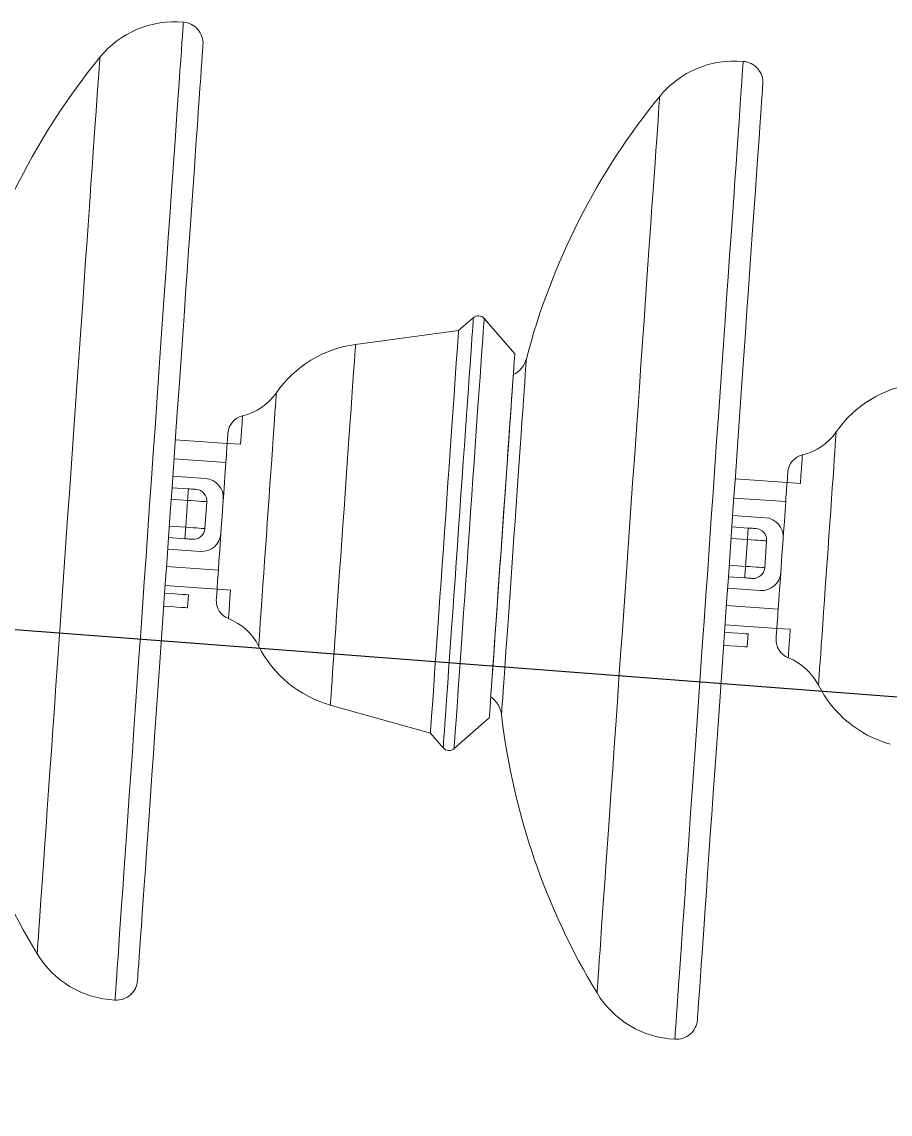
# Model space of a CAD drawing. Header units: millimetres. Extents: x 1587714 to 3094800, y -694377 to -413614.
# Drawn here: x 2257200.1 to 2257426, y -551106.3 to -550822.1 of the extents above; entities that cross this region are included whole.
import ezdxf

# ---------------------------------------------------------------- set-up
doc = ezdxf.new("R2010")
doc.units = ezdxf.units.MM

# ---------------------------------------------------------------- blocks, each defined once
blk = doc.blocks.new('poste RT1 vista lateral')
at = {"color": 7, "linetype": 'Continuous', "lineweight": 15}
for p, q in [((929.8599, 7846.5426), (926.0327, 7843.2152)), ((940.6474, 7837.1813), (932.6814, 7846.3452)), ((926.0327, 7843.2152), (899.2196, 7839.5989)), ((852.3521, 7814.811), (865.8388, 7813.8678)), ((869.3215, 7813.6237), (865.8388, 7813.8678)), ((865.4901, 7808.8801), (865.325, 7806.5188)), ((851.6877, 7805.3095), (860.1866, 7804.7154)), ((997.9965, 7804.6267), (1011.4832, 7803.6835)), ((1014.9659, 7803.4394), (1011.4832, 7803.6835)), ((851.4785, 7802.3169), (855.7377, 7802.0184)), ((855.5284, 7799.0258), (855.0401, 7792.043)), ((860.5163, 7798.6777), (860.028, 7791.6939)), ((1011.1344, 7798.6958), (1010.9693, 7796.3345)), ((997.3321, 7795.1252), (1005.831, 7794.5302)), ((854.8309, 7789.0503), (850.5716, 7789.3479)), ((997.1228, 7792.1317), (1001.3821, 7791.8341)), ((1001.1728, 7788.8415), (1000.6845, 7781.8587)), ((1006.1606, 7788.4924), (1005.6723, 7781.5096)), ((850.3624, 7786.3553), (858.8612, 7785.7611)), ((863.5334, 7780.8993), (863.6985, 7783.2596)), ((1000.4752, 7778.8661), (996.216, 7779.1636)), ((863.1846, 7775.9106), (849.698, 7776.8538)), ((863.1846, 7775.9106), (866.6673, 7775.6674)), ((996.0067, 7776.171), (1004.5056, 7775.5768)), ((855.4853, 7771.0822), (855.7228, 7774.4772)), ((1009.1778, 7770.714), (1009.3429, 7773.0753)), ((1008.829, 7765.7263), (995.3423, 7766.6695)), ((1001.1297, 7760.8979), (1001.3671, 7764.293)), ((1008.829, 7765.7263), (1012.3117, 7765.4831)), ((892.6595, 7745.785), (918.7083, 7738.4713)), ((924.8567, 7734.4468), (934.0205, 7742.4128)), ((918.7083, 7738.4713), (922.0352, 7734.6442))]:
    blk.add_line(p, q, dxfattribs=at)
at = {"color": 8, "linetype": 'Continuous', "lineweight": 15}
for p, q in [((865.4901, 7808.8801), (852.0034, 7809.8233)), ((855.5284, 7799.0258), (851.2693, 7799.3243)), ((1011.1344, 7798.6958), (997.6477, 7799.638)), ((850.7809, 7792.3405), (855.0401, 7792.043)), ((1001.1728, 7788.8415), (996.9136, 7789.139)), ((850.0468, 7781.8415), (863.5334, 7780.8993)), ((996.4253, 7782.1562), (1000.6845, 7781.8587)), ((995.6911, 7771.6572), (1009.1778, 7770.714))]:
    blk.add_line(p, q, dxfattribs=at)
at = {"color": 5, "linetype": 'Continuous', "lineweight": 15, "flags": 128}
for points in [[(836.6423, 7669.0152), (836.6547, 7669.1926), (836.6918, 7669.7237), (836.7536, 7670.6078), (836.8399, 7671.8419), (836.9504, 7673.4221), (837.0849, 7675.3447), (837.2429, 7677.6049), (837.424, 7680.1951), (837.6278, 7683.1086), (837.8536, 7686.3377), (838.1008, 7689.873), (838.3687, 7693.7048), (838.6566, 7697.8219), (838.9637, 7702.2135), (839.2891, 7706.8665), (839.6319, 7711.7693), (839.9912, 7716.9077), (840.366, 7722.2664), (840.7551, 7727.8321), (841.1576, 7733.5875), (841.5723, 7739.5175), (841.998, 7745.6057), (842.4336, 7751.8351), (842.8779, 7758.1885), (843.3296, 7764.6477), (843.7874, 7771.1947), (844.25, 7777.8113), (844.7163, 7784.4794), (845.1849, 7791.1799), (845.6544, 7797.8947), (846.1236, 7804.6057), (846.5912, 7811.2919), (847.0559, 7817.9371), (847.5163, 7824.5213), (847.9712, 7831.0263), (848.4193, 7837.435), (848.8594, 7843.7283), (849.2902, 7849.889), (849.7106, 7855.9), (850.1193, 7861.7451), (850.5153, 7867.408), (850.8973, 7872.8716), (851.2645, 7878.1226), (851.6156, 7883.1446), (851.9499, 7887.9244), (852.2663, 7892.4487), (852.5638, 7896.704), (852.8419, 7900.6798), (853.0995, 7904.3648), (853.3361, 7907.7475), (853.5509, 7910.8202), (853.7434, 7913.5735), (853.9131, 7915.9997), (854.0593, 7918.0911), (854.1819, 7919.8439), (854.2804, 7921.2515), (854.3544, 7922.3111), (854.4039, 7923.0187), (854.4287, 7923.3725), (854.4318, 7923.4173)], [(842.514, 7674.1183), (842.5264, 7674.2966), (842.5639, 7674.8316), (842.6261, 7675.7214), (842.7129, 7676.9631), (842.8242, 7678.5548), (842.9595, 7680.4888), (843.1184, 7682.7624), (843.3006, 7685.3669), (843.5054, 7688.2966), (843.7322, 7691.54), (843.9805, 7695.0905), (844.2494, 7698.9367), (844.5382, 7703.0661), (844.8461, 7707.4683), (845.172, 7712.1298), (845.5151, 7717.0365), (845.8744, 7722.1739), (846.2488, 7727.5279), (846.6371, 7733.0821), (847.0384, 7738.8203), (847.4513, 7744.7255), (847.8748, 7750.7813), (848.3074, 7756.9687), (848.7481, 7763.2706), (849.1954, 7769.6669), (849.6481, 7776.1414), (850.1049, 7782.6731), (850.5643, 7789.243), (851.0251, 7795.8319), (851.4859, 7802.4218), (851.9453, 7808.9917), (852.402, 7815.5234), (852.8547, 7821.9969), (853.302, 7828.3942), (853.7427, 7834.6961), (854.1753, 7840.8835), (854.5988, 7846.9393), (855.0118, 7852.8445), (855.413, 7858.5827), (855.8014, 7864.1369), (856.1758, 7869.4909), (856.535, 7874.6283), (856.8782, 7879.535), (857.2041, 7884.1965), (857.5119, 7888.5987), (857.8007, 7892.7281), (858.0696, 7896.5743), (858.3179, 7900.1248), (858.5447, 7903.3682), (858.7496, 7906.2979), (858.9317, 7908.9024), (859.0906, 7911.176), (859.2259, 7913.11), (859.3372, 7914.7017), (859.4241, 7915.9434), (859.4863, 7916.8332), (859.5237, 7917.3682), (859.5362, 7917.5465)], [(982.2866, 7658.8309), (982.299, 7659.0083), (982.3362, 7659.5395), (982.398, 7660.4226), (982.4842, 7661.6566), (982.5948, 7663.2378), (982.7293, 7665.1604), (982.8873, 7667.4206), (983.0684, 7670.0108), (983.2721, 7672.9243), (983.4979, 7676.1534), (983.7452, 7679.6887), (984.0131, 7683.5196), (984.301, 7687.6376), (984.6081, 7692.0292), (984.9335, 7696.6822), (985.2763, 7701.5851), (985.6356, 7706.7235), (986.0103, 7712.0821), (986.3995, 7717.6468), (986.8019, 7723.4032), (987.2167, 7729.3332), (987.6424, 7735.4214), (988.078, 7741.6508), (988.5222, 7748.0042), (988.9739, 7754.4634), (989.4317, 7761.0104), (989.8944, 7767.627), (990.3607, 7774.2951), (990.8292, 7780.9956), (991.2988, 7787.7104), (991.768, 7794.4205), (992.2356, 7801.1076), (992.7002, 7807.7528), (993.1607, 7814.337), (993.6156, 7820.842), (994.0637, 7827.2498), (994.5037, 7833.544), (994.9346, 7839.7048), (995.3549, 7845.7158), (995.7637, 7851.5608), (996.1596, 7857.2237), (996.5417, 7862.6873), (996.9088, 7867.9383), (997.26, 7872.9603), (997.5942, 7877.7392), (997.9106, 7882.2634), (998.2082, 7886.5197), (998.4862, 7890.4955), (998.7438, 7894.1805), (998.9805, 7897.5632), (999.1953, 7900.636), (999.3878, 7903.3892), (999.5574, 7905.8144), (999.7037, 7907.9068), (999.8263, 7909.6596), (999.9247, 7911.0672), (999.9988, 7912.1258), (1000.0483, 7912.8344), (1000.073, 7913.1882), (1000.0761, 7913.233)], [(988.1583, 7663.933), (988.1708, 7664.1123), (988.2082, 7664.6473), (988.2705, 7665.5371), (988.3573, 7666.7788), (988.4685, 7668.3695), (988.6038, 7670.3045), (988.7628, 7672.5781), (988.945, 7675.1826), (989.1498, 7678.1113), (989.3766, 7681.3557), (989.6249, 7684.9062), (989.8938, 7688.7515), (990.1826, 7692.8818), (990.4904, 7697.284), (990.8164, 7701.9446), (991.1594, 7706.8512), (991.5187, 7711.9896), (991.8931, 7717.3436), (992.2815, 7722.8978), (992.6828, 7728.636), (993.0957, 7734.5412), (993.5191, 7740.597), (993.9518, 7746.7844), (994.3925, 7753.0863), (994.8398, 7759.4826), (995.2925, 7765.9571), (995.7492, 7772.4879), (996.2086, 7779.0587), (996.6694, 7785.6476), (997.1302, 7792.2375), (997.5897, 7798.8074), (998.0463, 7805.3391), (998.499, 7811.8126), (998.9464, 7818.2099), (999.387, 7824.5118), (999.8197, 7830.6992), (1000.2431, 7836.7541), (1000.6561, 7842.6602), (1001.0573, 7848.3984), (1001.4458, 7853.9526), (1001.8202, 7859.3066), (1002.1794, 7864.444), (1002.5225, 7869.3507), (1002.8485, 7874.0122), (1003.1563, 7878.4144), (1003.445, 7882.5438), (1003.714, 7886.39), (1003.9622, 7889.9395), (1004.1891, 7893.1839), (1004.3939, 7896.1127), (1004.576, 7898.7181), (1004.735, 7900.9907), (1004.8703, 7902.9257), (1004.9815, 7904.5165), (1005.0684, 7905.7591), (1005.1307, 7906.6489), (1005.168, 7907.1839), (1005.1805, 7907.3622)], [(937.1972, 7743.2787), (937.2095, 7743.4552), (937.2464, 7743.9826), (937.3075, 7744.8571), (937.3924, 7746.0711), (937.5005, 7747.617), (937.631, 7749.4824), (937.7827, 7751.653), (937.9547, 7754.1115), (938.1455, 7756.8409), (938.3537, 7759.8183), (938.5778, 7763.0227), (938.816, 7766.4301), (939.0665, 7770.0121), (939.3275, 7773.7448), (939.5969, 7777.5967), (939.8726, 7781.5402), (940.1527, 7785.5446), (940.4349, 7789.5806), (940.717, 7793.6156), (940.9971, 7797.6201), (941.2729, 7801.5635), (941.5422, 7805.4163), (941.8032, 7809.1481), (942.0537, 7812.731), (942.2919, 7816.1376), (942.516, 7819.3419), (942.7242, 7822.3202), (942.9151, 7825.0487), (943.087, 7827.5082), (943.2388, 7829.6778), (943.3692, 7831.5432), (943.4773, 7833.0891), (943.5622, 7834.3031), (943.6234, 7835.1777), (943.6602, 7835.705), (943.6725, 7835.8815)]]:
    blk.add_lwpolyline(points, dxfattribs=at)
at = {"color": 8, "linetype": 'Continuous', "lineweight": 15, "flags": 128}
for points in [[(816.3952, 7681.0563), (816.4076, 7681.2327), (816.4448, 7681.7639), (816.5065, 7682.647), (816.5926, 7683.8791), (816.703, 7685.4565), (816.8371, 7687.3753), (816.9947, 7689.6288), (817.1753, 7692.2104), (817.3782, 7695.1125), (817.6029, 7698.3263), (817.8487, 7701.8416), (818.1149, 7705.6477), (818.4006, 7709.7342), (818.705, 7714.0868), (819.0271, 7718.694), (819.3661, 7723.5405), (819.7208, 7728.6122), (820.0901, 7733.8946), (820.473, 7739.3696), (820.8682, 7745.0221), (821.2747, 7750.8347), (821.6911, 7756.7894), (822.1161, 7762.8682), (822.5486, 7769.0537), (822.9872, 7775.3251), (823.4305, 7781.6641), (823.8772, 7788.0528), (824.3259, 7794.4701), (824.7754, 7800.8969), (825.2241, 7807.3151), (825.6708, 7813.7028), (826.1141, 7820.0428), (826.5527, 7826.3142), (826.9852, 7832.4988), (827.4103, 7838.5775), (827.8267, 7844.5323), (828.2331, 7850.3449), (828.6284, 7855.9973), (829.0113, 7861.4733), (829.3806, 7866.7548), (829.7352, 7871.8264), (830.0742, 7876.6739), (830.3963, 7881.2802), (830.7007, 7885.6337), (830.9864, 7889.7192), (831.2526, 7893.5254), (831.4984, 7897.0416), (831.7232, 7900.2545), (831.9261, 7903.1565), (832.1066, 7905.7391), (832.2642, 7907.9926), (832.3984, 7909.9104), (832.5087, 7911.4888), (832.5948, 7912.7209), (832.6566, 7913.604), (832.6937, 7914.1343), (832.7061, 7914.3116), (832.7061, 7914.3116)], [(962.0396, 7670.871), (962.052, 7671.0484), (962.0891, 7671.5796), (962.1508, 7672.4617), (962.237, 7673.6939), (962.3473, 7675.2722), (962.4815, 7677.191), (962.6391, 7679.4446), (962.8196, 7682.0261), (963.0225, 7684.9282), (963.2472, 7688.1421), (963.4931, 7691.6573), (963.7593, 7695.4634), (964.045, 7699.549), (964.3493, 7703.9025), (964.6715, 7708.5097), (965.0104, 7713.3563), (965.3651, 7718.4279), (965.7344, 7723.7103), (966.1173, 7729.1853), (966.5126, 7734.8378), (966.919, 7740.6504), (967.3354, 7746.6052), (967.7605, 7752.6839), (968.193, 7758.8685), (968.6315, 7765.1408), (969.0749, 7771.4798), (969.5215, 7777.8685), (969.9703, 7784.2858), (970.4197, 7790.7126), (970.8685, 7797.1299), (971.3152, 7803.5185), (971.7585, 7809.8576), (972.1971, 7816.1299), (972.6296, 7822.3145), (973.0546, 7828.3932), (973.471, 7834.348), (973.8774, 7840.1606), (974.2727, 7845.813), (974.6556, 7851.2881), (975.0249, 7856.5705), (975.3796, 7861.6421), (975.7185, 7866.4887), (976.0407, 7871.0959), (976.3451, 7875.4494), (976.6308, 7879.535), (976.8969, 7883.3411), (977.1428, 7886.8563), (977.3675, 7890.0702), (977.5704, 7892.9722), (977.751, 7895.5538), (977.9086, 7897.8074), (978.0427, 7899.7262), (978.1531, 7901.3045), (978.2392, 7902.5366), (978.3009, 7903.4188), (978.3381, 7903.95), (978.3504, 7904.1274), (978.3504, 7904.1274)], [(922.0352, 7734.6442), (922.0476, 7734.8206), (922.0846, 7735.3508), (922.146, 7736.2292), (922.2315, 7737.4518), (922.3405, 7739.0101), (922.4722, 7740.8946), (922.626, 7743.0937), (922.8007, 7745.5924), (922.9954, 7748.3761), (923.2087, 7751.4269), (923.4393, 7754.7247), (923.6858, 7758.2495), (923.9466, 7761.9793), (924.22, 7765.8894), (924.5044, 7769.9559), (924.7979, 7774.153), (925.0986, 7778.4531), (925.4047, 7782.8314), (925.7143, 7787.2574), (926.0253, 7791.7054), (926.3358, 7796.1466), (926.6439, 7800.5517), (926.9476, 7804.8947), (927.2449, 7809.1471), (927.5341, 7813.2823), (927.8132, 7817.2734), (928.0805, 7821.0967), (928.3344, 7824.7263), (928.5731, 7828.1405), (928.7952, 7831.3172), (928.9994, 7834.2364), (929.1842, 7836.88), (929.3486, 7839.2308), (929.4915, 7841.2745), (929.6119, 7842.9968), (929.7093, 7844.3882), (929.7828, 7845.4401), (929.832, 7846.1449), (929.8568, 7846.4978), (929.8599, 7846.5426)], [(924.8567, 7734.4468), (924.8691, 7734.6241), (924.9061, 7735.1534), (924.9675, 7736.0318), (925.053, 7737.2544), (925.162, 7738.8127), (925.2938, 7740.6971), (925.4475, 7742.8963), (925.6223, 7745.3949), (925.817, 7748.1787), (926.0302, 7751.2295), (926.2609, 7754.5273), (926.5074, 7758.0521), (926.7681, 7761.7819), (927.0416, 7765.692), (927.3259, 7769.7585), (927.6194, 7773.9556), (927.9202, 7778.2567), (928.2263, 7782.634), (928.5358, 7787.061), (928.8468, 7791.508), (929.1574, 7795.9492), (929.4654, 7800.3552), (929.7691, 7804.6973), (930.0665, 7808.9497), (930.3556, 7813.0848), (930.6347, 7817.076), (930.9021, 7820.8992), (931.1559, 7824.5289), (931.3946, 7827.9431), (931.6168, 7831.1198), (931.8209, 7834.0399), (932.0058, 7836.6826), (932.1702, 7839.0334), (932.313, 7841.0771), (932.4335, 7842.7994), (932.5308, 7844.1918), (932.6043, 7845.2427), (932.6536, 7845.9475), (932.6783, 7846.3013), (932.6814, 7846.3452)], [(892.6595, 7745.785), (892.672, 7745.9633), (892.7093, 7746.4974), (892.7713, 7747.3834), (892.8573, 7748.6136), (892.9668, 7750.1795), (893.099, 7752.0688), (893.2527, 7754.2679), (893.4269, 7756.7589), (893.6202, 7759.5236), (893.8311, 7762.5401), (894.0582, 7765.7874), (894.2995, 7769.2378), (894.5533, 7772.8674), (894.8177, 7776.6488), (895.0906, 7780.5512), (895.37, 7784.5461), (895.6537, 7788.6031), (895.9395, 7792.6915), (896.2254, 7796.7799), (896.5091, 7800.8368), (896.7885, 7804.8317), (897.0614, 7808.7351), (897.3258, 7812.5155), (897.5796, 7816.1452), (897.8209, 7819.5965), (898.0479, 7822.8428), (898.2589, 7825.8603), (898.4522, 7828.625), (898.6264, 7831.116), (898.7802, 7833.3142), (898.9123, 7835.2034), (899.0218, 7836.7693), (899.1078, 7838.0005), (899.1698, 7838.8865), (899.2071, 7839.4206), (899.2196, 7839.5989), (899.2196, 7839.5989)], [(874.0139, 7761.0962), (874.0261, 7761.2708), (874.0627, 7761.7934), (874.1231, 7762.6584), (874.2068, 7763.8552), (874.3129, 7765.3725), (874.4403, 7767.194), (874.5876, 7769.3007), (874.7532, 7771.6696), (874.9355, 7774.276), (875.1324, 7777.0922), (875.342, 7780.0887), (875.5618, 7783.2329), (875.7897, 7786.4916), (876.0232, 7789.8304), (876.2598, 7793.215), (876.4971, 7796.6082), (876.7325, 7799.9737), (876.9635, 7803.2773), (877.1876, 7806.4835), (877.4026, 7809.5572), (877.6061, 7812.4678), (877.7959, 7815.182), (877.9701, 7817.673), (878.1268, 7819.9141), (878.2643, 7821.8806), (878.3813, 7823.5524), (878.4763, 7824.9114), (878.5485, 7825.9442), (878.597, 7826.6385), (878.6214, 7826.9875), (878.6244, 7827.0304)], [(869.8394, 7821.0309), (869.8362, 7820.9841), (869.8105, 7820.617), (869.7596, 7819.8874), (869.6839, 7818.8059), (869.5847, 7817.3878), (869.4634, 7815.6521), (869.3215, 7813.6237)], [(1019.6582, 7750.912), (1019.6704, 7751.0865), (1019.707, 7751.6091), (1019.7674, 7752.4731), (1019.8512, 7753.6709), (1019.9573, 7755.1882), (1020.0846, 7757.0097), (1020.232, 7759.1164), (1020.3976, 7761.4853), (1020.5799, 7764.0917), (1020.7768, 7766.9079), (1020.9863, 7769.9044), (1021.2061, 7773.0477), (1021.434, 7776.3073), (1021.6675, 7779.6462), (1021.9042, 7783.0307), (1022.1415, 7786.4239), (1022.3768, 7789.7894), (1022.6078, 7793.093), (1022.832, 7796.2992), (1023.047, 7799.3729), (1023.2505, 7802.2826), (1023.4403, 7804.9977), (1023.6145, 7807.4887), (1023.7712, 7809.7298), (1023.9087, 7811.6963), (1024.0256, 7813.3681), (1024.1206, 7814.7271), (1024.1928, 7815.7589), (1024.2413, 7816.4532), (1024.2658, 7816.8023), (1024.2688, 7816.8461)], [(1015.4838, 7810.8466), (1015.4806, 7810.7998), (1015.4549, 7810.4327), (1015.4039, 7809.7031), (1015.3283, 7808.6216), (1015.2291, 7807.2035), (1015.1078, 7805.4678), (1014.9659, 7803.4394)], [(866.6673, 7775.6674), (866.5255, 7773.639), (866.4042, 7771.9033), (866.305, 7770.4852), (866.2294, 7769.4037), (866.1783, 7768.6741), (866.1527, 7768.307), (866.1494, 7768.2612)], [(1012.3117, 7765.4831), (1012.1698, 7763.4547), (1012.0485, 7761.719), (1011.9493, 7760.3009), (1011.8737, 7759.2194), (1011.8227, 7758.4898), (1011.797, 7758.1227), (1011.7938, 7758.0769)]]:
    blk.add_lwpolyline(points, dxfattribs=at)
at = {"color": 7, "linetype": 'Continuous', "lineweight": 15, "flags": 128}
for points in [[(918.7083, 7738.4713), (918.7207, 7738.6506), (918.7582, 7739.1856), (918.8203, 7740.0734), (918.9067, 7741.3094), (919.0167, 7742.882), (919.1496, 7744.7836), (919.3046, 7746.999), (919.4805, 7749.5148), (919.6761, 7752.3119), (919.8901, 7755.3723), (920.1211, 7758.6758), (920.3674, 7762.1987), (920.6274, 7765.9171), (920.8994, 7769.8061), (921.1813, 7773.8383), (921.4714, 7777.9868), (921.7677, 7782.223), (922.0681, 7786.5183), (922.3704, 7790.8432), (922.6729, 7795.1682), (922.9732, 7799.4635), (923.2695, 7803.6997), (923.5596, 7807.8482), (923.8415, 7811.8813), (924.1135, 7815.7694), (924.3735, 7819.4878), (924.6199, 7823.0107), (924.8508, 7826.3142), (925.0649, 7829.3746), (925.2605, 7832.1726), (925.4363, 7834.6875), (925.5913, 7836.9029), (925.7242, 7838.8045), (925.8342, 7840.378), (925.9206, 7841.6131), (925.9827, 7842.5009), (926.0202, 7843.0369), (926.0327, 7843.2152)], [(934.0205, 7742.4128), (934.0327, 7742.5883), (934.0695, 7743.1128), (934.1303, 7743.9835), (934.215, 7745.1937), (934.3226, 7746.733), (934.4526, 7748.5926), (934.6039, 7750.7565), (934.7754, 7753.2094), (934.9659, 7755.933), (935.1739, 7758.9076), (935.3979, 7762.1109), (935.6362, 7765.5184), (935.8871, 7769.1071), (936.1487, 7772.8474), (936.4191, 7776.7146), (936.6962, 7780.678), (936.9781, 7784.7092), (937.2627, 7788.7776), (937.5477, 7792.8536), (937.8311, 7796.9077), (938.1109, 7800.9083), (938.3849, 7804.827), (938.6512, 7808.634), (938.9076, 7812.3019), (939.1525, 7815.8038), (939.3839, 7819.1121), (939.6001, 7822.2039), (939.7994, 7825.0563), (939.9806, 7827.6465), (940.1422, 7829.9572), (940.2829, 7831.9705), (940.4019, 7833.6718), (940.4981, 7835.048), (940.571, 7836.0884), (940.6198, 7836.7875), (940.6443, 7837.1375), (940.6474, 7837.1813)], [(934.4053, 7747.8945), (934.4177, 7748.0729), (934.4552, 7748.6079), (934.5171, 7749.4938), (934.6031, 7750.7241), (934.7124, 7752.2871), (934.8441, 7754.1707), (934.9971, 7756.3584), (935.17, 7758.8303), (935.3614, 7761.5674), (935.5696, 7764.5447), (935.7929, 7767.7386), (936.0293, 7771.1194), (936.2769, 7774.6603), (936.5335, 7778.3301), (936.797, 7782.0971), (937.065, 7785.9309), (937.3354, 7789.7971), (937.6057, 7793.6633), (937.8738, 7797.4961), (938.1372, 7801.264), (938.3938, 7804.9338), (938.6414, 7808.4748), (938.8779, 7811.8556), (939.1012, 7815.0485), (939.3094, 7818.0268), (939.5008, 7820.7629), (939.6737, 7823.2358), (939.8266, 7825.4235), (939.9583, 7827.307), (940.0676, 7828.8701), (940.1536, 7830.1003), (940.2156, 7830.9863), (940.253, 7831.5203), (940.2655, 7831.6996), (940.2655, 7831.6996)], [(865.8388, 7813.8678), (865.919, 7815.0141), (865.9772, 7815.8457), (866.0124, 7816.3502), (866.0242, 7816.519)], [(865.8388, 7813.8678), (865.8322, 7813.7715), (865.8123, 7813.4882), (865.7801, 7813.0267), (865.7367, 7812.4068), (865.6839, 7811.6505), (865.6235, 7810.7884), (865.5581, 7809.8528), (865.4901, 7808.8801)], [(863.6985, 7783.2596), (863.8918, 7786.0243), (864.0937, 7788.9111), (864.3013, 7791.8789), (864.5117, 7794.8897), (864.7222, 7797.8995), (864.9298, 7800.8673), (865.1316, 7803.7541), (865.325, 7806.5188)], [(1011.4832, 7803.6835), (1011.4765, 7803.5872), (1011.4566, 7803.304), (1011.4244, 7802.8424), (1011.381, 7802.2225), (1011.3282, 7801.4662), (1011.2679, 7800.6041), (1011.2025, 7799.6686), (1011.1344, 7798.6958)], [(1011.4832, 7803.6835), (1011.5634, 7804.8289), (1011.6215, 7805.6614), (1011.6568, 7806.165), (1011.6686, 7806.3347)], [(855.7377, 7802.0184), (855.7337, 7801.9612), (855.7218, 7801.7905), (855.7024, 7801.5139), (855.6764, 7801.142), (855.6447, 7800.689), (855.6085, 7800.1711), (855.5693, 7799.6094), (855.5284, 7799.0258)], [(855.7377, 7802.0184), (856.1269, 7801.9917), (856.5012, 7801.965), (856.8462, 7801.9412), (857.1485, 7801.9202), (857.3966, 7801.903), (857.581, 7801.8897), (857.6945, 7801.882), (857.7328, 7801.8792)], [(860.5163, 7798.6777), (860.4204, 7798.6844), (860.1366, 7798.7034), (859.6757, 7798.7359), (859.0553, 7798.7797), (858.2995, 7798.8322), (857.4372, 7798.8923), (856.5015, 7798.9581), (855.5284, 7799.0258)], [(1009.3429, 7773.0753), (1009.5362, 7775.84), (1009.738, 7778.7268), (1009.9456, 7781.6947), (1010.1561, 7784.7044), (1010.3666, 7787.7152), (1010.5742, 7790.683), (1010.776, 7793.5698), (1010.9693, 7796.3345)], [(855.0401, 7792.043), (854.9993, 7791.4593), (854.96, 7790.8976), (854.9239, 7790.3807), (854.8921, 7789.9268), (854.8662, 7789.5548), (854.8468, 7789.2783), (854.8349, 7789.1076), (854.8309, 7789.0503)], [(855.0401, 7792.043), (856.0132, 7791.9753), (856.9489, 7791.9095), (857.8112, 7791.8494), (858.5671, 7791.7969), (859.1874, 7791.7531), (859.6483, 7791.7206), (859.9321, 7791.7006), (860.028, 7791.6939)], [(1001.3821, 7791.8341), (1001.378, 7791.7769), (1001.3661, 7791.6062), (1001.3468, 7791.3296), (1001.3207, 7790.9577), (1001.289, 7790.5047), (1001.2528, 7789.9868), (1001.2136, 7789.4251), (1001.1728, 7788.8415)], [(1001.3821, 7791.8341), (1001.7713, 7791.8074), (1002.1455, 7791.7807), (1002.4905, 7791.7569), (1002.7928, 7791.7359), (1003.0409, 7791.7187), (1003.2253, 7791.7054), (1003.3388, 7791.6977), (1003.3772, 7791.6949)], [(856.826, 7788.9111), (856.7876, 7788.914), (856.6741, 7788.9216), (856.4897, 7788.934), (856.2417, 7788.9521), (855.9393, 7788.9731), (855.5943, 7788.9969), (855.2201, 7789.0236), (854.8309, 7789.0503)], [(1006.1606, 7788.4924), (1006.0648, 7788.4991), (1005.7809, 7788.5191), (1005.32, 7788.5516), (1004.6997, 7788.5945), (1003.9439, 7788.6479), (1003.0815, 7788.708), (1002.1458, 7788.7738), (1001.1728, 7788.8415)], [(863.5334, 7780.8993), (863.4654, 7779.9256), (863.4, 7778.99), (863.3397, 7778.1279), (863.2868, 7777.3716), (863.2434, 7776.7518), (863.2112, 7776.2911), (863.1914, 7776.0069), (863.1846, 7775.9106)], [(1000.6845, 7781.8587), (1000.6437, 7781.275), (1000.6044, 7780.7133), (1000.5682, 7780.1964), (1000.5365, 7779.7425), (1000.5105, 7779.3705), (1000.4911, 7779.094), (1000.4792, 7778.9233), (1000.4752, 7778.8661)], [(1000.6845, 7781.8587), (1001.6576, 7781.791), (1002.5932, 7781.7252), (1003.4556, 7781.6651), (1004.2114, 7781.6117), (1004.8317, 7781.5688), (1005.2926, 7781.5363), (1005.5764, 7781.5163), (1005.6723, 7781.5096)], [(1002.4703, 7778.7268), (1002.432, 7778.7287), (1002.3184, 7778.7373), (1002.1341, 7778.7497), (1001.886, 7778.7669), (1001.5836, 7778.7888), (1001.2387, 7778.8126), (1000.8645, 7778.8384), (1000.4752, 7778.8661)], [(862.9993, 7773.2594), (863.0111, 7773.4292), (863.0464, 7773.9327), (863.1045, 7774.7653), (863.1846, 7775.9106)], [(855.7228, 7774.4772), (855.5666, 7774.4887), (855.0522, 7774.524), (854.1886, 7774.585), (852.9925, 7774.668), (851.4875, 7774.7738), (849.7025, 7774.8988), (849.5619, 7774.9083)], [(855.4853, 7771.0822), (855.3292, 7771.0927), (854.8148, 7771.1289), (853.9512, 7771.189), (852.7551, 7771.2729), (851.2501, 7771.3778), (849.4651, 7771.5027), (849.3245, 7771.5132)], [(1009.1778, 7770.714), (1009.1097, 7769.7413), (1009.0443, 7768.8057), (1008.984, 7767.9436), (1008.9312, 7767.1874), (1008.8878, 7766.5675), (1008.8555, 7766.1059), (1008.8357, 7765.8226), (1008.829, 7765.7263)], [(1001.3671, 7764.293), (1001.2109, 7764.3034), (1000.6965, 7764.3397), (999.8329, 7764.3998), (998.6369, 7764.4837), (997.1318, 7764.5886), (995.3469, 7764.7135), (995.2062, 7764.724)], [(1008.6436, 7763.0751), (1008.6554, 7763.2439), (1008.6907, 7763.7484), (1008.7488, 7764.58), (1008.829, 7765.7263)], [(1001.1297, 7760.8979), (1000.9735, 7760.9084), (1000.4591, 7760.9446), (999.5955, 7761.0047), (998.3995, 7761.0886), (996.8944, 7761.1935), (995.1095, 7761.3184), (994.9688, 7761.328)]]:
    blk.add_lwpolyline(points, dxfattribs=at)
at = {"color": 5, "linetype": 'Continuous', "lineweight": 15}
for centre, radius, start, end in [((852.1136, 7898.4774), 25.0474, 84.689602, 140.790029), ((854.0496, 7917.9305), 5.5, 356, 86.015078), ((972.1701, 7800.5143), 180, 140.786917, 165.342779), ((997.758, 7888.2929), 25.0474, 84.689602, 140.790029), ((999.6939, 7907.7461), 5.5, 356, 86.015078), ((1117.8145, 7790.3299), 180, 140.786917, 165.342779), ((937.3838, 7837.5261), 6.5003, 296.315524, 345.342779), ((970.3395, 7774.3359), 180, 186.657221, 211.213083), ((930.7407, 7742.5256), 6.5003, 6.657221, 55.684476), ((1115.9839, 7764.1514), 180, 186.657221, 211.213083), ((837.8176, 7694.0348), 25.0474, 211.209971, 267.310398), ((837.0274, 7674.5016), 5.5, 265.984922, 356), ((983.462, 7683.8504), 25.0474, 211.209971, 267.310398), ((982.6717, 7664.3171), 5.5, 265.984922, 356)]:
    blk.add_arc(centre, radius, start, end, dxfattribs=at)
at = {"color": 7, "linetype": 'Continuous', "lineweight": 15}
for centre, radius, start, end in [((931.172, 7845.033), 2, 41, 131), ((903.2301, 7809.8679), 30, 97.682419, 145.10347), ((1048.8744, 7799.6835), 30, 97.682419, 145.10347), ((866.3217, 7835.6122), 15, 283.563275, 325.10347), ((871.0121, 7816.17), 5, 103.563275, 176), ((1011.966, 7825.4278), 15, 283.563275, 325.10347), ((1016.6564, 7805.9856), 5, 103.563275, 176), ((859.8378, 7799.7271), 5, 356, 86), ((857.5236, 7798.8865), 3, 356, 86), ((1005.4822, 7789.5427), 5, 356, 86), ((857.0353, 7791.9036), 3, 266, 356), ((859.21, 7790.749), 5, 266, 356), ((1003.1679, 7788.7021), 3, 356, 86), ((1002.6796, 7781.7191), 3, 266, 356), ((1004.8544, 7780.5646), 5, 266, 356), ((867.9871, 7772.911), 5, 176, 248.436725), ((860.6365, 7754.3108), 15, 26.89653, 68.436725), ((900.7686, 7774.6679), 30, 206.89653, 254.317581), ((1013.6314, 7762.7266), 5, 176, 248.436725), ((1006.2809, 7744.1263), 15, 26.89653, 68.436725), ((1046.413, 7764.4835), 30, 206.89653, 254.317581), ((923.5446, 7735.9562), 2, 221, 311)]:
    blk.add_arc(centre, radius, start, end, dxfattribs=at)

msp = doc.modelspace()

# ---------------------------------------------------------------- linework, layer by layer
at = {"color": 5}
msp.add_arc((2287950.2483, -149545.2872), 402611.0256, 265.490613782, 272.458942764, dxfattribs=at)

# ---------------------------------------------------------------- block references
msp.add_blockref('poste RT1 vista lateral', (2256387.7201, -558745.6049))

doc.saveas('drawing.dxf')
